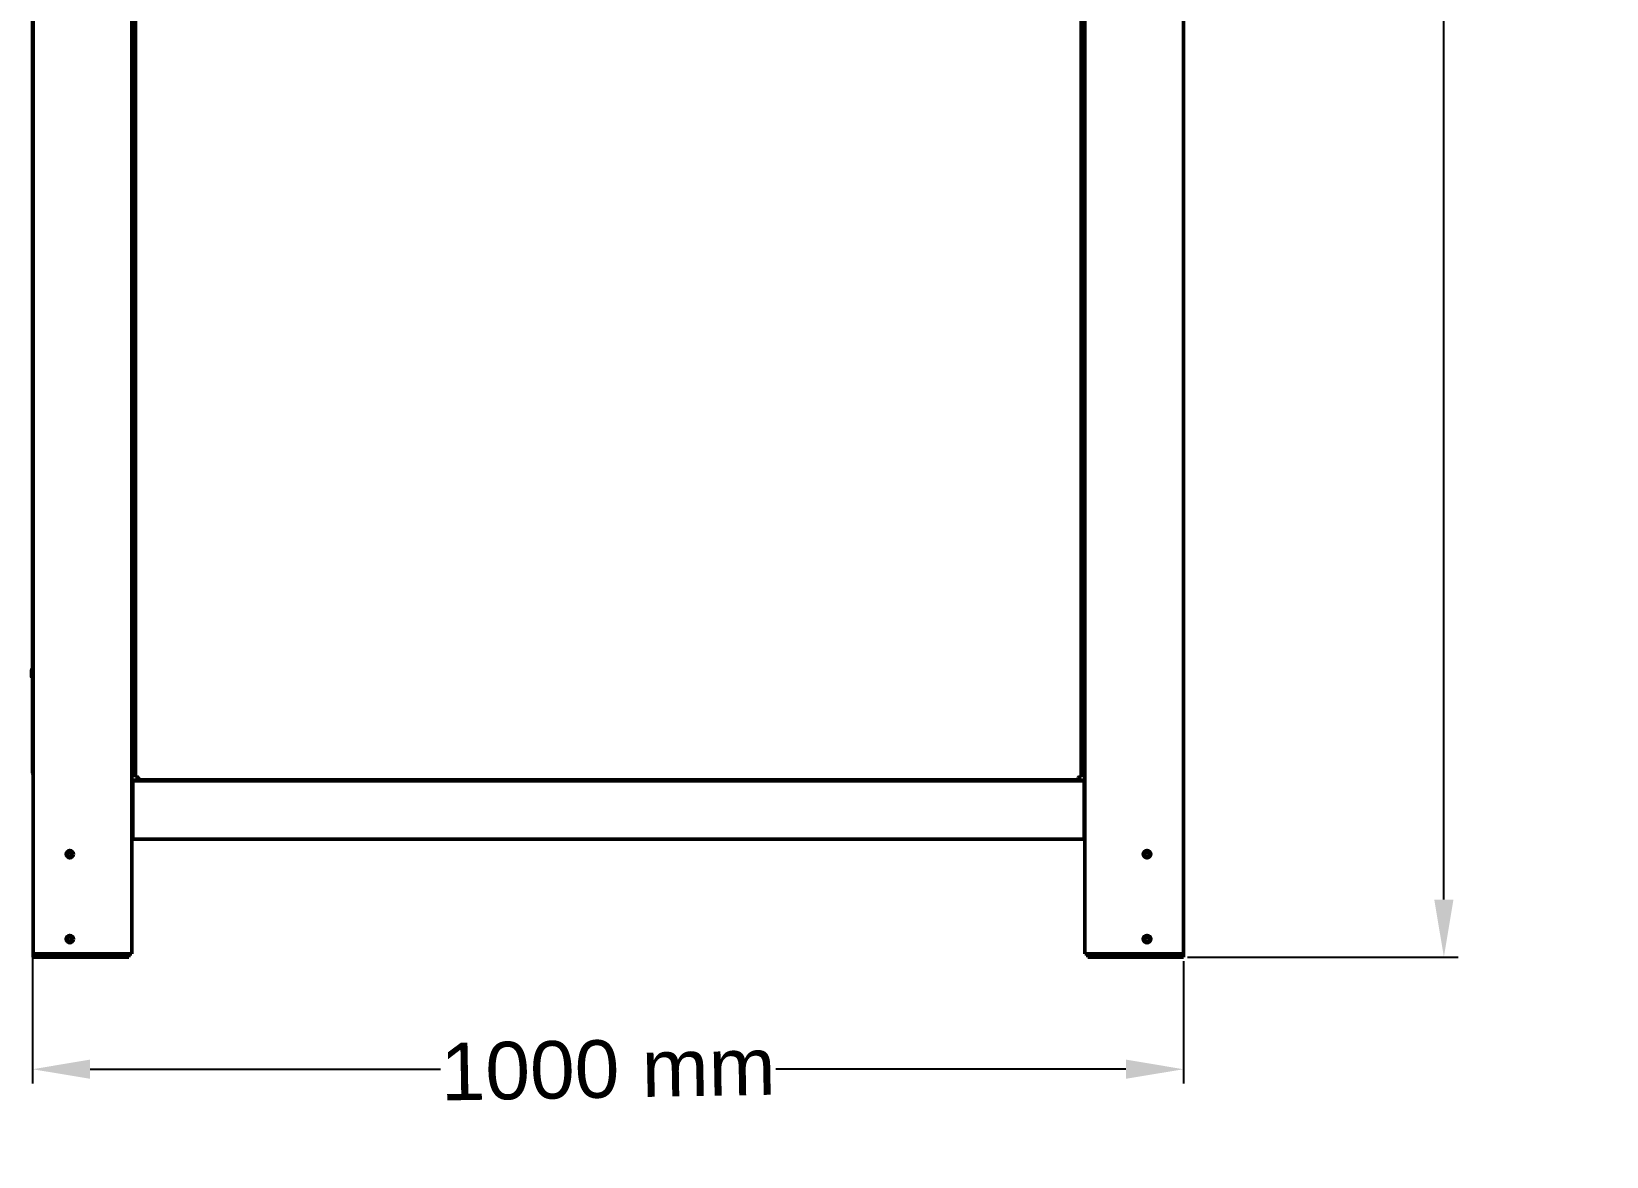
# Model space of a CAD drawing. Header units: millimetres. Extents: x -7 to 137, y -17 to 180.
# Drawn here: x -0.2 to 136.8, y -17.3 to 80.4 of the extents above; entities that cross this region are included whole.
import ezdxf

# ---------------------------------------------------------------- set-up
doc = ezdxf.new("R2010")
doc.units = ezdxf.units.MM
doc.layers.add('Visible (ANSI)', color=7, linetype='Continuous', lineweight=50)
doc.styles.get("Standard").update_dxf_attribs({"font": 'arial.ttf'})
doc.dimstyles.new('ISO-25', dxfattribs={"dimtxt": 2.5, "dimasz": 2.5, "dimexe": 1.25, "dimexo": 0.625, "dimtad": 1, "dimtxsty": 'Standard', "dimcen": 2.5, "dimadec": 0, "dimazin": 0, "dimtfac": 1, "dimtmove": 0, "dimatfit": 3, "dimfxl": 1, "dimarcsym": 0})

# ---------------------------------------------------------------- blocks, each defined once
blk = doc.blocks.new('*D29')
at = {"color": 0, "lineweight": -2}
for p, q in [((80.55, 179.99), (123.88, 179.99)), ((122.63, 174.99), (122.63, 99.89)), ((122.63, 5), (122.63, 93.53)), ((100.35, 0), (123.88, 0))]:
    blk.add_line(p, q, dxfattribs=at)
at = {"color": 0}
for points in [[(123.46, 174.99), (121.79, 174.99), (122.63, 179.99)], [(121.79, 5), (123.46, 5), (122.63, 0)]]:
    blk.add_solid(points, dxfattribs=at)
at = {"layer": 'Defpoints', "color": 0}
for p in [(79.92, 179.99), (99.73, 0), (122.63, 0)]:
    blk.add_point(p, dxfattribs=at)
at = {"color": 0, "insert": (122.63, 96.71), "char_height": 5, "attachment_point": 5, "rotation": 1}
blk.add_mtext('1800 mm', dxfattribs=at)
blk = doc.blocks.new('*D30')
at = {"color": 0, "lineweight": -2}
for p, q in [((-0.06, 15.37), (-0.06, -11)), ((99.99, -0.36), (99.99, -11)), ((4.94, -9.75), (35.4, -9.75)), ((94.99, -9.75), (64.54, -9.75))]:
    blk.add_line(p, q, dxfattribs=at)
at = {"color": 0}
for points in [[(4.94, -8.91), (4.94, -10.58), (-0.06, -9.75)], [(94.99, -10.58), (94.99, -8.91), (99.99, -9.75)]]:
    blk.add_solid(points, dxfattribs=at)
at = {"layer": 'Defpoints', "color": 0}
for p in [(-0.06, 16), (99.99, 0.27), (99.99, -9.75)]:
    blk.add_point(p, dxfattribs=at)
at = {"color": 0, "insert": (49.97, -9.75), "char_height": 5, "attachment_point": 5, "rotation": 1}
blk.add_mtext('1000 mm', dxfattribs=at)

msp = doc.modelspace()

# ---------------------------------------------------------------- linework, layer by layer
at = {"layer": 'Visible (ANSI)'}
for p, q in [((0, 0.267), (0, 179.868)), ((8.572, 179.213), (8.572, 0.267)), ((91.423, 179.213), (91.423, 0.267)), ((99.995, 0.267), (99.995, 179.213)), ((-0.063, 15.998), (-0.063, 173.986)), ((8.889, 15.638), (8.889, 174.104)), ((91.105, 174.104), (91.105, 15.638)), ((-0.152, 24.948), (-0.152, 24.363)), ((-0.087, 24.363), (-0.087, 24.948)), ((-0.087, 24.932), (-0.063, 24.932)), ((-0.087, 24.379), (-0.063, 24.379)), ((-0.063, 15.998), (0, 15.998)), ((8.572, 15.318), (8.651, 15.318)), ((8.651, 15.318), (91.345, 15.318)), ((8.651, 14.951), (8.651, 15.318)), ((8.889, 15.638), (9.111, 15.638)), ((8.889, 15.516), (9.158, 15.516)), ((8.889, 15.394), (8.889, 15.516)), ((8.889, 15.394), (9.158, 15.394)), ((9.158, 15.394), (9.158, 15.616)), ((90.837, 15.394), (9.158, 15.394)), ((15.513, 15.318), (15.513, 15.394)), ((19.836, 15.394), (19.836, 15.318)), ((27.456, 15.318), (27.456, 15.394)), ((72.538, 15.394), (72.538, 15.318)), ((80.158, 15.318), (80.158, 15.394)), ((84.481, 15.318), (84.481, 15.394)), ((90.837, 15.616), (90.837, 15.394)), ((91.105, 15.516), (90.837, 15.516)), ((91.105, 15.394), (90.837, 15.394)), ((90.884, 15.638), (91.105, 15.638)), ((91.105, 15.516), (91.105, 15.394)), ((91.423, 15.318), (91.345, 15.318)), ((91.345, 15.318), (91.345, 14.951)), ((8.651, 15.051), (8.572, 15.051)), ((8.651, 14.951), (8.651, 10.605)), ((91.423, 15.051), (91.345, 15.051)), ((91.345, 15.013), (91.423, 15.013)), ((91.345, 10.605), (91.345, 14.951)), ((8.651, 11.699), (8.572, 11.699)), ((8.651, 11.673), (8.572, 11.673)), ((91.423, 11.699), (91.345, 11.699)), ((91.423, 11.673), (91.345, 11.673)), ((8.651, 10.505), (8.572, 10.505)), ((8.572, 10.238), (8.651, 10.238)), ((8.651, 10.238), (8.651, 10.605)), ((91.345, 10.238), (8.651, 10.238)), ((91.345, 10.605), (91.345, 10.238)), ((91.423, 10.505), (91.345, 10.505)), ((91.423, 10.238), (91.345, 10.238)), ((0, 0.267), (0, 0)), ((0, 0.267), (0.267, 0.267)), ((0.267, 0), (0, 0)), ((8.039, 0.267), (0.267, 0.267)), ((8.039, 0), (0.267, 0)), ((8.205, 0.267), (0.367, 0.267)), ((8.305, 0), (8.039, 0)), ((8.205, 0.267), (8.572, 0.267)), ((8.305, 0), (8.305, 0.267)), ((91.789, 0.267), (91.423, 0.267)), ((91.689, 0.267), (91.689, 0)), ((91.789, 0.267), (99.628, 0.267)), ((91.956, 0.267), (99.728, 0.267)), ((91.956, 0), (99.728, 0)), ((99.728, 0.267), (99.995, 0.267)), ((99.995, 0), (99.728, 0)), ((99.995, 0), (99.995, 0.267)), ((91.956, 0), (91.689, 0))]:
    msp.add_line(p, q, dxfattribs=at)
for centre, radius in [((3.175, 8.943), 0.32), ((3.175, 8.943), 0.317), ((3.175, 8.943), 0.198), ((96.82, 8.943), 0.32), ((96.82, 8.943), 0.317), ((96.82, 8.943), 0.198), ((3.175, 1.562), 0.32), ((3.175, 1.562), 0.317), ((3.175, 1.562), 0.198), ((96.82, 1.562), 0.32), ((96.82, 1.562), 0.317), ((96.82, 1.562), 0.198)]:
    msp.add_circle(centre, radius, dxfattribs=at)
for centre, radius, start, end in [((-0.12, 24.948), 0.0325, 0, 180), ((-0.12, 24.363), 0.0325, 180, 0), ((0.168, 15.998), 0.232, 180, 223.44562), ((9.111, 15.577), 0.061, 39.82314, 90), ((90.884, 15.577), 0.061, 90, 140.17686)]:
    msp.add_arc(centre, radius, start, end, dxfattribs=at)

# ---------------------------------------------------------------- dimensions: what is measured, and where the dimension line sits
dim = msp.add_linear_dim(base=(122.628, 0), p1=(79.921, 179.99), p2=(99.728, 0), angle=90, text='1800 mm', dimstyle='ISO-25', override={"dimtxt": 5, "dimasz": 5})
dim.commit()
dim.dimension.update_dxf_attribs({"geometry": '*D29', "text_midpoint": (122.628, 96.711), "dimtype": 160, "text_rotation": 1})
dim = msp.add_linear_dim(base=(99.995, -9.747), p1=(-0.063, 15.998), p2=(99.995, 0.267), angle=180, text='1000 mm', dimstyle='ISO-25', override={"dimtxt": 5, "dimasz": 5})
dim.commit()
dim.dimension.update_dxf_attribs({"geometry": '*D30', "text_midpoint": (49.966, -9.747), "text_rotation": 1})

doc.saveas('drawing.dxf')
